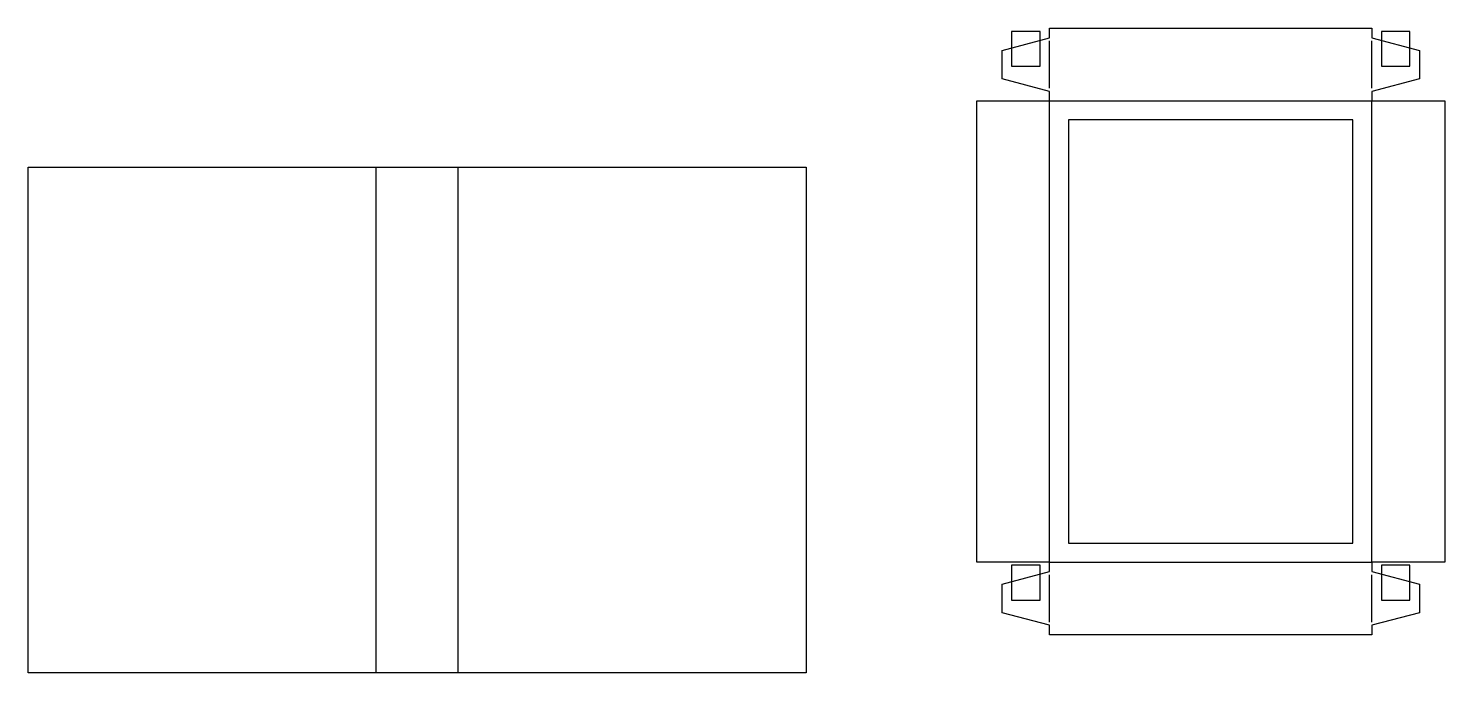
# Model space of a CAD drawing. Header units: millimetres. Extents: x 18 to 466, y 37 to 241.
import ezdxf

# ---------------------------------------------------------------- set-up
doc = ezdxf.new("R2010")
doc.units = ezdxf.units.MM
for name, color, linetype in [('CREASE', 5, 'Continuous'), ('CUT', 1, 'Continuous'), ('GLUE', 8, 'Continuous'), ('SAFE', 3, 'Continuous')]:
    doc.layers.add(name, color=color, linetype=linetype)

msp = doc.modelspace()

# ---------------------------------------------------------------- linework, layer by layer
at = {"layer": 'CREASE'}
for points in [[(341, 222), (341, 237)], [(443, 222), (443, 237)], [(341, 218), (443, 218)], [(341, 72), (341, 218)], [(443, 72), (443, 218)], [(128, 37), (128, 197)], [(154, 37), (154, 197)], [(341, 72), (443, 72)], [(341, 53), (341, 68)], [(443, 53), (443, 68)]]:
    msp.add_lwpolyline(points, dxfattribs=at)
at = {"layer": 'CUT'}
for points in [[(341, 69), (341, 72), (318, 72), (318, 218), (341, 218), (341, 221), (326, 225), (326, 234), (341, 238), (341, 241), (443, 241), (443, 238), (458, 234), (458, 225), (443, 221), (443, 218), (466, 218), (466, 72), (443, 72), (443, 69), (458, 65), (458, 56), (443, 52), (443, 49), (341, 49), (341, 52), (326, 56), (326, 65), (341, 69)], [(154, 197), (264, 197), (264, 37), (154, 37), (128, 37), (18, 37), (18, 197), (128, 197), (154, 197)]]:
    msp.add_lwpolyline(points, close=True, dxfattribs=at)
at = {"layer": 'GLUE'}
for points in [[(338, 229), (338, 240), (329, 240), (329, 229), (338, 229)], [(455, 229), (455, 240), (446, 240), (446, 229), (455, 229)], [(338, 60), (338, 71), (329, 71), (329, 60), (338, 60)], [(455, 60), (455, 71), (446, 71), (446, 60), (455, 60)]]:
    msp.add_lwpolyline(points, close=True, dxfattribs=at)
at = {"layer": 'SAFE'}
msp.add_lwpolyline([(437, 78), (437, 212), (347, 212), (347, 78), (437, 78)], close=True, dxfattribs=at)

doc.saveas('drawing.dxf')
